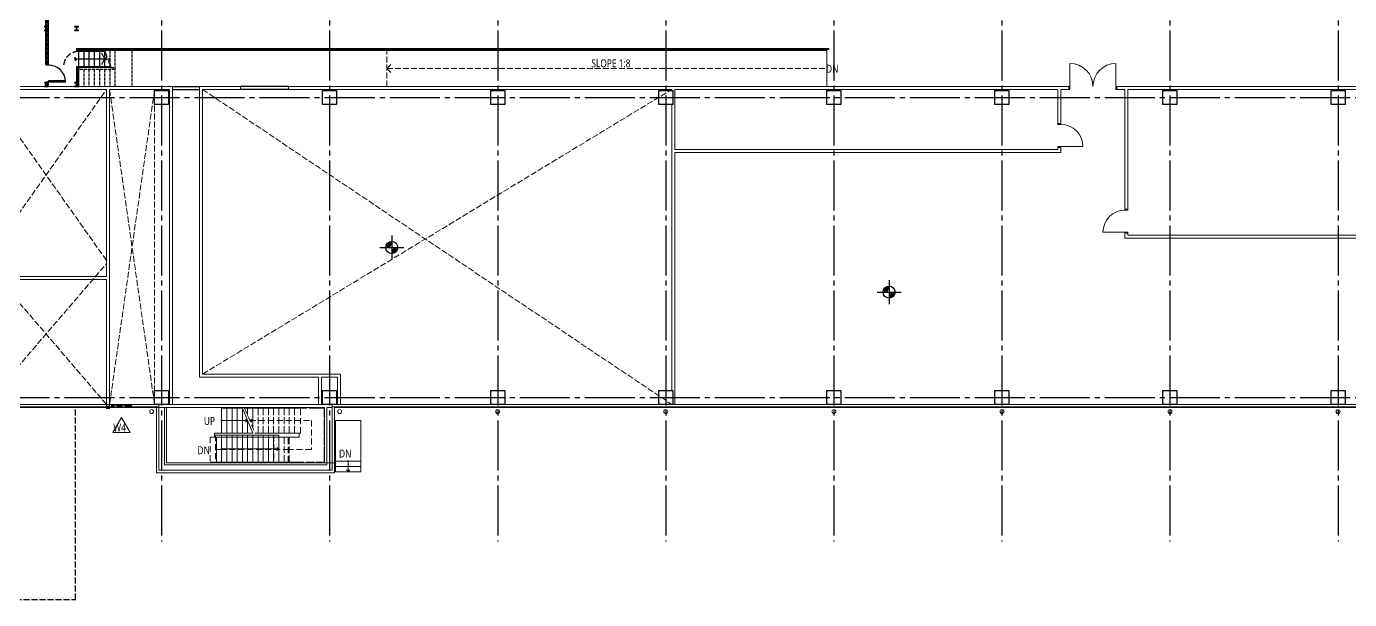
# Model space of a CAD drawing. Header units: millimetres. Extents: x -960 to 41501, y -1010 to 11880.
# Drawn here: x 16965 to 23577, y -1010 to 1855 of the extents above; entities that cross this region are included whole.
import ezdxf
from ezdxf.enums import TextEntityAlignment as Align

# ---------------------------------------------------------------- set-up
doc = ezdxf.new("R2010")
doc.units = ezdxf.units.MM
doc.header["$LTSCALE"] = 100
for name, pattern in [('X-S-FAB-L10$0$COL-CEN-LIN', [3.25, 2.5, -0.25, 0.25, -0.25]), ('X-S-FAB-L10$0$HIDDEN', [0.4, 0.3, -0.1]), ('X-S-FAB-L10$0$JJP_虛線(退縮線、投影線、地下室範圍、非屬本工程、圖面分區)', [0.45, 0.3, -0.15]), ('X-S-FAB-L10$0$虛線', [0.846667, 0.423333, -0.423333])]:
    doc.linetypes.add(name, pattern=pattern)
for name, color, linetype in [('X-S-FAB-L10$0$0-arr', 8, 'Continuous'), ('X-S-FAB-L10$0$0-DIM-INT', 8, 'Continuous'), ('X-S-FAB-L10$0$0-DIM-TXT', 8, 'Continuous'), ('X-S-FAB-L10$0$12', 8, 'Continuous'), ('X-S-FAB-L10$0$A-OBJE-2D', 8, 'X-S-FAB-L10$0$HIDDEN'), ('X-S-FAB-L10$0$A-OBJE-MEP', 8, 'Continuous'), ('X-S-FAB-L10$0$A-STRS', 8, 'Continuous'), ('X-S-FAB-L10$0$A-TEXT', 8, 'Continuous'), ('X-S-FAB-L10$0$A-WALL-EX', 8, 'Continuous'), ('X-S-FAB-L10$0$A-WALL-IN', 8, 'Continuous'), ('X-S-FAB-L10$0$A-WALL-IN.188K', 8, 'Continuous'), ('X-S-FAB-L10$0$BLOCK', 8, 'Continuous'), ('X-S-FAB-L10$0$CCL', 8, 'X-S-FAB-L10$0$COL-CEN-LIN'), ('X-S-FAB-L10$0$COL-S', 8, 'Continuous'), ('X-S-FAB-L10$0$Door', 8, 'Continuous'), ('X-S-FAB-L10$0$DW_Frame', 8, 'Continuous'), ('X-S-FAB-L10$0$HID', 8, 'X-S-FAB-L10$0$HIDDEN'), ('X-S-FAB-L10$0$HR', 8, 'Continuous'), ('X-S-FAB-L10$0$OPEN', 8, 'Continuous'), ('X-S-FAB-L10$0$S-SLAB-SHOW', 8, 'Continuous'), ('X-S-FAB-L10$0$S-WALL', 8, 'Continuous'), ('X-S-FAB-L10$0$S-鋼柱', 1, 'Continuous'), ('X-S-FAB-L10$0$ST', 8, 'Continuous'), ('X-S-FAB-L10$0$TXT', 8, 'Continuous'), ('X-S-FAB-L10$0$W label', 8, 'Continuous'), ('X-S-FAB-L10$0$WALL_188K_IN', 8, 'Continuous'), ('X-S-FAB-L10$0$Window', 8, 'Continuous')]:
    doc.layers.add(name, color=color, linetype=linetype)
doc.styles.add('X-S-FAB-L10$0$CHINA', font='simplex.shx', dxfattribs={"width": 0.75, "bigfont": 'chineset.shx'})
doc.styles.add('X-S-FAB-L10$0$Standard', font='', dxfattribs={"width": 0.8})
doc.styles.add('X-S-FAB-L10$0$TG_NOTE_TEXT', font='simplex.shx', dxfattribs={"width": 0.75, "bigfont": 'chineset.shx'})
doc.styles.get('X-S-FAB-L10$0$Standard').set_extended_font_data('Microsoft JhengHei')

# ---------------------------------------------------------------- blocks, each defined once
blk = doc.blocks.new('X-S-FAB-L10$0$FAB2-L05')
at = {"layer": 'X-S-FAB-L10$0$CCL'}
for p, q in [((-8520, 11005), (-8520, 0)), ((-7680, 11005), (-7680, 0)), ((-6840, 11005), (-6840, 0)), ((-6000, 11005), (-6000, 0)), ((-5160, 11005), (-5160, 0)), ((-4320, 11005), (-4320, 0)), ((-3480, 11005), (-3480, 0)), ((-2640, 11005), (-2640, 0)), ((-26880, 2220), (1210, 2220)), ((-26880, 720), (1210, 720))]:
    blk.add_line(p, q, dxfattribs=at)
at = {"layer": 'X-S-FAB-L10$0$COL-S'}
for points in [[(-8555, 2255), (-8485, 2255), (-8485, 2185), (-8555, 2185)], [(-7715, 2255), (-7645, 2255), (-7645, 2185), (-7715, 2185)], [(-6875, 2255), (-6805, 2255), (-6805, 2185), (-6875, 2185)], [(-6035, 2255), (-5965, 2255), (-5965, 2185), (-6035, 2185)], [(-5195, 2255), (-5125, 2255), (-5125, 2185), (-5195, 2185)], [(-4355, 2255), (-4285, 2255), (-4285, 2185), (-4355, 2185)], [(-3515, 2255), (-3445, 2255), (-3445, 2185), (-3515, 2185)], [(-2675, 2255), (-2605, 2255), (-2605, 2185), (-2675, 2185)], [(-8555, 755), (-8485, 755), (-8485, 685), (-8555, 685)], [(-7715, 755), (-7645, 755), (-7645, 685), (-7715, 685)], [(-6875, 755), (-6805, 755), (-6805, 685), (-6875, 685)], [(-6035, 755), (-5965, 755), (-5965, 685), (-6035, 685)], [(-5195, 755), (-5125, 755), (-5125, 685), (-5195, 685)], [(-4355, 755), (-4285, 755), (-4285, 685), (-4355, 685)], [(-3515, 755), (-3445, 755), (-3445, 685), (-3515, 685)], [(-2675, 755), (-2605, 755), (-2605, 685), (-2675, 685)]]:
    blk.add_lwpolyline(points, close=True, dxfattribs=at)
blk = doc.blocks.new('X-S-FAB-L10$0$水標記 24[41]_1', base_point=(17440, -50))
at = {"layer": 'X-S-FAB-L10$0$W label', "color": 1, "lineweight": 0, "flags": 128}
blk.add_lwpolyline([(17396.7, -175), (17483.3, -175), (17440, -100)], close=True, dxfattribs=at)
at = {"layer": 'X-S-FAB-L10$0$W label', "color": 6, "lineweight": 0, "insert": (17398.8, -170), "char_height": 40, "attachment_point": 7, "style": 'X-S-FAB-L10$0$Standard'}
blk.add_mtext('\\A1;{\\pql;\\pt0;\\fMicrosoft JhengHei|b0|i0|c136|p34;W4\\fMicrosoft JhengHei|b0|i0|c136|p34;\\fMicrosoft JhengHei|b0|i0|c136|p34;\\fMicrosoft JhengHei|b0|i0|c136|p34;}', dxfattribs=at)
blk = doc.blocks.new('X-S-FAB-L10$0$通用_百葉窗[10]_1')
at = {"layer": 'X-S-FAB-L10$0$Window', "color": 1, "lineweight": 0}
for p, q in [((17390, -47.5), (17390, -37.5)), ((17390, -37.5), (17395, -37.5)), ((17390, -47.5), (17395, -47.5)), ((17485, -37.5), (17395, -37.5)), ((17395, -47.5), (17395, -37.5)), ((17485, -47.5), (17395, -47.5)), ((17485, -47.5), (17485, -37.5)), ((17490, -37.5), (17485, -37.5)), ((17490, -47.5), (17485, -47.5)), ((17490, -47.5), (17490, -37.5))]:
    blk.add_line(p, q, dxfattribs=at)
at = {"layer": 'X-S-FAB-L10$0$Window', "color": 1, "linetype": 'X-S-FAB-L10$0$HIDDEN', "lineweight": 0}
blk.add_line((17485, -42.5), (17395, -42.5), dxfattribs=at)
at = {"layer": 'X-S-FAB-L10$0$W label', "color": 1, "lineweight": 0}
blk.add_blockref('X-S-FAB-L10$0$水標記 24[41]_1', (17440, -50), dxfattribs=at)
blk = doc.blocks.new('X-S-FAB-L10')
at = {"layer": 'X-S-FAB-L10$0$WALL_188K_IN'}
h = blk.add_hatch(dxfattribs=at)
h.set_pattern_fill('LINE', color=256, scale=2, angle=135)
h.set_pattern_definition([(135, (17075, 1946.6165), (-4.49013, -4.49013), [])])
h.paths.add_polyline_path([(17075, 1665), (17075, 2045), (17060, 2045), (17060, 1665)])
h = blk.add_hatch(dxfattribs=at)
h.set_pattern_fill('LINE', color=256, scale=2, angle=135)
h.set_pattern_definition([(135, (17075, 1476.6165), (-4.49013, -4.49013), [])])
h.paths.add_polyline_path([(17075, 1555), (17075, 1575), (17060, 1575), (17060, 1555)])
for p, q in [((17060, 1665), (17075, 1665)), ((17060, 1575), (17075, 1575))]:
    blk.add_line(p, q)
blk.add_lwpolyline([(17355, 1735), (17366.7, 1704), (17355.7, 1686.7), (17363.5, 1689.7), (17382.9, 1697), (17374.4, 1683.5, 0.234256), (17374.4, 1683.4), (17387, 1650)], format="xyb")
blk.add_lwpolyline([(17075, 1578), (17159, 1578), (17159, 1582.4), (17075, 1582.4)], close=True)
blk.add_arc((17075, 1578), 84, 0, 90)
at = {"layer": 'X-S-FAB-L10$0$0-arr'}
for p, q in [((17340, 1722.5), (17355, 1692.5)), ((17355, 1692.5), (17340, 1662.5))]:
    blk.add_line(p, q, dxfattribs=at)
blk.add_circle((17225, 1692.5), 3, dxfattribs=at)
at = {"layer": 'X-S-FAB-L10$0$0-DIM-INT'}
for p, q in [((18790.6, 810), (18790.6, 690)), ((18730.6, 750), (18850.6, 750)), ((21275.8, 586.9), (21275.8, 466.9)), ((21215.8, 526.9), (21335.8, 526.9))]:
    blk.add_line(p, q, dxfattribs=at)
for centre in [(18790.6, 750), (21275.8, 526.9)]:
    blk.add_circle(centre, 30, dxfattribs=at)
for centre, radius, start, end in [((18790.6, 750), 24, 90, 180), ((18790.6, 750), 18, 90, 180), ((18790.6, 750), 12, 90, 180), ((18790.6, 750), 24, 270, 0), ((18790.6, 750), 18, 270, 0), ((18790.6, 750), 12, 270, 0), ((21275.8, 526.9), 24, 90, 180), ((21275.8, 526.9), 18, 90, 180), ((21275.8, 526.9), 12, 90, 180), ((21275.8, 526.9), 24, 270, 0), ((21275.8, 526.9), 18, 270, 0), ((21275.8, 526.9), 12, 270, 0)]:
    blk.add_arc(centre, radius, start, end, dxfattribs=at)
at = {"layer": 'X-S-FAB-L10$0$12'}
blk.add_line((17225, 1692.5), (17355, 1692.5), dxfattribs=at)
at = {"layer": 'X-S-FAB-L10$0$A-OBJE-2D', "lineweight": 0}
for p, q in [((18765, 1555), (18765, 1735)), ((18765, 1645), (18785, 1665)), ((18765, 1645), (18785, 1625))]:
    blk.add_line(p, q, dxfattribs=at)
at = {"layer": 'X-S-FAB-L10$0$A-OBJE-2D', "lineweight": 0, "flags": 128}
blk.add_lwpolyline([(18765, 1645), (20965, 1645)], dxfattribs=at)
at = {"layer": 'X-S-FAB-L10$0$A-OBJE-MEP', "lineweight": 0, "flags": 128}
for points in [[(17599.5, -70, 1), (17580.5, -70, 1)], [(18539.5, -70, 1), (18520.5, -70, 1)], [(19329.5, -70, 1), (19310.5, -70, 1)], [(20169.5, -70, 1), (20150.5, -70, 1)], [(21009.5, -70, 1), (20990.5, -70, 1)], [(21849.5, -70, 1), (21830.5, -70, 1)], [(22689.5, -70, 1), (22670.5, -70, 1)], [(23529.5, -70, 1), (23510.5, -70, 1)]]:
    blk.add_lwpolyline(points, format="xyb", close=True, dxfattribs=at)
at = {"layer": 'X-S-FAB-L10$0$A-OBJE-MEP', "lineweight": 0}
for centre in [(17590, -70), (18530, -70), (19320, -70), (20160, -70), (21000, -70), (21840, -70), (22680, -70), (23520, -70)]:
    blk.add_circle(centre, 10, dxfattribs=at)
at = {"layer": 'X-S-FAB-L10$0$A-STRS', "lineweight": 0}
for p, q in [((17940, -53), (17940, -178)), ((18044, -53), (17940, -53)), ((17940, -53), (17940, -178)), ((17966, -53), (17940, -53)), ((17966, -53), (17966, -178)), ((17966, -178), (17966, -53)), ((17966, -53), (17966, -178)), ((17992, -53), (17966, -53)), ((17992, -53), (17992, -178)), ((17992, -178), (17992, -53)), ((17992, -53), (17992, -178)), ((18018, -53), (17992, -53)), ((18018, -53), (18018, -178)), ((18018, -178), (18018, -53)), ((18018, -53), (18018, -178)), ((18044, -53), (18018, -53)), ((18044, -53), (18044, -178)), ((18044, -178), (18044, -53)), ((18044, -53), (18044, -178)), ((18044, -53), (18096, -178)), ((17940, -115.5), (17966, -115.5)), ((17966, -115.5), (18070, -115.5)), ((18070, -115.5), (18060, -108)), ((18060, -123), (18070, -115.5)), ((18070, -115.5), (18070, -178)), ((18070, -178), (18070, -115.5)), ((18070, -115.5), (18070, -178)), ((17940, -178), (18096, -178)), ((17940, -178), (17966, -178)), ((18226, -188), (17940, -188)), ((17940, -326), (17940, -188)), ((17966, -188), (17940, -188)), ((17940, -188), (17940, -326)), ((17966, -178), (17992, -178)), ((17966, -326), (17966, -188)), ((17992, -188), (17966, -188)), ((17966, -188), (17966, -326)), ((17966, -326), (17966, -188)), ((17992, -178), (18018, -178)), ((17992, -326), (17992, -188)), ((18018, -188), (17992, -188)), ((17992, -188), (17992, -326)), ((17992, -326), (17992, -188)), ((18018, -178), (18044, -178)), ((18018, -326), (18018, -188)), ((18044, -188), (18018, -188)), ((18018, -188), (18018, -326)), ((18018, -326), (18018, -188)), ((18044, -178), (18070, -178)), ((18044, -326), (18044, -188)), ((18070, -188), (18044, -188)), ((18044, -188), (18044, -326)), ((18044, -326), (18044, -188)), ((18070, -178), (18096, -178)), ((18070, -326), (18070, -188)), ((18096, -188), (18070, -188)), ((18070, -188), (18070, -326)), ((18070, -326), (18070, -188)), ((18096, -326), (18096, -188)), ((18122, -188), (18096, -188)), ((18096, -188), (18096, -326)), ((18096, -326), (18096, -188)), ((18122, -326), (18122, -188)), ((18148, -188), (18122, -188)), ((18122, -188), (18122, -326)), ((18122, -326), (18122, -188)), ((18148, -326), (18148, -188)), ((18174, -188), (18148, -188)), ((18148, -188), (18148, -326)), ((18148, -326), (18148, -188)), ((18174, -326), (18174, -188)), ((18200, -188), (18174, -188)), ((18174, -188), (18174, -326)), ((18174, -326), (18174, -188)), ((18200, -326), (18200, -188)), ((18226, -188), (18200, -188)), ((18200, -188), (18200, -326)), ((18200, -326), (18200, -188)), ((18226, -326), (18226, -188)), ((18226, -326), (18226, -188)), ((17966, -257), (17940, -257)), ((18200, -257), (17966, -257)), ((18226, -257), (18200, -257)), ((18226, -257), (18216, -249.5)), ((18216, -264.5), (18226, -257)), ((17940, -326), (18226, -326)), ((17940, -326), (17966, -326)), ((17966, -326), (17992, -326)), ((17992, -326), (18018, -326)), ((18018, -326), (18044, -326)), ((18044, -326), (18070, -326)), ((18070, -326), (18096, -326)), ((18096, -326), (18122, -326)), ((18122, -326), (18148, -326)), ((18148, -326), (18174, -326)), ((18174, -326), (18200, -326)), ((18200, -326), (18226, -326)), ((18510, -319), (18510, -371)), ((18635, -319), (18510, -319)), ((18635, -319), (18510, -319)), ((18510, -319), (18510, -345)), ((18572.5, -345), (18572.5, -319)), ((18635, -371), (18635, -319)), ((18635, -345), (18635, -319)), ((18510, -345), (18635, -345)), ((18635, -345), (18510, -345)), ((18510, -345), (18510, -371)), ((18510, -345), (18635, -345)), ((18510, -371), (18635, -371)), ((18510, -371), (18635, -371)), ((18565, -361), (18572.5, -371)), ((18572.5, -371), (18572.5, -345)), ((18572.5, -371), (18580, -361)), ((18635, -371), (18635, -345))]:
    blk.add_line(p, q, dxfattribs=at)
at = {"layer": 'X-S-FAB-L10$0$A-STRS', "linetype": 'X-S-FAB-L10$0$JJP_虛線(退縮線、投影線、地下室範圍、非屬本工程、圖面分區)', "lineweight": 0}
for p, q in [((17966.4, -178), (17966.4, -53)), ((18070, -53), (18054.8, -53)), ((18054.8, -53), (18106.8, -178)), ((18070, -53), (18070, -89.5)), ((18070, -89.5), (18070, -53)), ((18070, -53), (18070, -89.5)), ((18096, -53), (18070, -53)), ((18096, -53), (18096, -152)), ((18096, -152), (18096, -53)), ((18096, -53), (18096, -152)), ((18122, -53), (18096, -53)), ((18122, -53), (18122, -178)), ((18122, -178), (18122, -53)), ((18122, -53), (18122, -178)), ((18148, -53), (18122, -53)), ((18148, -53), (18148, -178)), ((18148, -178), (18148, -53)), ((18148, -53), (18148, -178)), ((18174, -53), (18148, -53)), ((18174, -53), (18174, -178)), ((18174, -178), (18174, -53)), ((18174, -53), (18174, -178)), ((18200, -53), (18174, -53)), ((18200, -53), (18200, -178)), ((18200, -178), (18200, -53)), ((18200, -53), (18200, -178)), ((18226, -53), (18200, -53)), ((18226, -53), (18226, -178)), ((18226, -178), (18226, -53)), ((18226, -53), (18226, -178)), ((18252, -53), (18226, -53)), ((18252, -53), (18252, -178)), ((18252, -178), (18252, -53)), ((18252, -53), (18252, -178)), ((18278, -53), (18252, -53)), ((18278, -53), (18278, -178)), ((18278, -178), (18278, -53)), ((18278, -53), (18278, -178)), ((18304, -53), (18278, -53)), ((18304, -53), (18304, -178)), ((18304, -53), (18304, -178)), ((18304, -53), (18304, -178)), ((18304, -178), (18304, -53)), ((18452, -53), (18304, -53)), ((18304, -53), (18304, -178)), ((18334.7, -178), (18334.7, -53)), ((18452, -323), (18452, -53)), ((18090.8, -108), (18080.8, -115.5)), ((18080.8, -115.5), (18304, -115.5)), ((18080.8, -115.5), (18090.8, -123)), ((18304, -115.5), (18389.5, -115.5)), ((18389.5, -115.5), (18389.5, -260.5)), ((17914, -198), (17883.3, -198)), ((17883.3, -198), (17883.3, -323)), ((17940, -188), (17909.2, -188)), ((17909.2, -188), (17909.2, -326)), ((17914, -323), (17914, -198)), ((17940, -198), (17914, -198)), ((17914, -198), (17914, -323)), ((17940, -323), (17940, -198)), ((17966, -198), (17940, -198)), ((17940, -198), (17940, -323)), ((17940, -323), (17940, -198)), ((17966, -323), (17966, -198)), ((17992, -198), (17966, -198)), ((17966, -198), (17966, -323)), ((17966, -323), (17966, -198)), ((17992, -323), (17992, -198)), ((18018, -198), (17992, -198)), ((17992, -198), (17992, -323)), ((17992, -323), (17992, -198)), ((18018, -323), (18018, -198)), ((18044, -198), (18018, -198)), ((18018, -198), (18018, -323)), ((18018, -323), (18018, -198)), ((18044, -323), (18044, -198)), ((18070, -198), (18044, -198)), ((18044, -198), (18044, -323)), ((18044, -323), (18044, -198)), ((18070, -323), (18070, -198)), ((18096, -198), (18070, -198)), ((18070, -198), (18070, -323)), ((18070, -323), (18070, -198)), ((18096, -323), (18096, -198)), ((18122, -198), (18096, -198)), ((18096, -198), (18096, -323)), ((18096, -323), (18096, -198)), ((18106.8, -178), (18122, -178)), ((18122, -178), (18148, -178)), ((18122, -323), (18122, -198)), ((18148, -198), (18122, -198)), ((18122, -198), (18122, -323)), ((18122, -323), (18122, -198)), ((18148, -178), (18174, -178)), ((18148, -323), (18148, -198)), ((18174, -198), (18148, -198)), ((18148, -198), (18148, -323)), ((18148, -323), (18148, -198)), ((18174, -178), (18200, -178)), ((18174, -323), (18174, -198)), ((18200, -198), (18174, -198)), ((18174, -198), (18174, -323)), ((18174, -323), (18174, -198)), ((18200, -178), (18226, -178)), ((18200, -323), (18200, -198)), ((18226, -198), (18200, -198)), ((18200, -198), (18200, -323)), ((18200, -323), (18200, -198)), ((18200.4, -188), (18200.4, -326)), ((18226, -178), (18252, -178)), ((18226, -323), (18226, -198)), ((18252, -198), (18226, -198)), ((18226, -198), (18226, -323)), ((18226, -323), (18226, -198)), ((18252, -178), (18278, -178)), ((18252, -323), (18252, -198)), ((18278, -198), (18252, -198)), ((18252, -198), (18252, -323)), ((18252, -323), (18252, -198)), ((18273.3, -323), (18273.3, -198)), ((18278, -178), (18304, -178)), ((18278, -323), (18278, -198)), ((18278, -323), (18278, -198)), ((18327, -198), (18278, -198)), ((18278, -198), (18278, -323)), ((18278, -323), (18278, -198)), ((18304, -178), (18327, -178)), ((18327, -178), (18334.7, -178)), ((18327, -178), (18327, -198)), ((17940, -260.5), (17914, -260.5)), ((18278, -260.5), (17940, -260.5)), ((18389.5, -260.5), (18278, -260.5)), ((17883.3, -323), (17914, -323)), ((17909.2, -326), (17940, -326)), ((17914, -323), (17940, -323)), ((17940, -323), (17966, -323)), ((17966, -323), (17992, -323)), ((17992, -323), (18018, -323)), ((18018, -323), (18044, -323)), ((18044, -323), (18070, -323)), ((18070, -323), (18096, -323)), ((18096, -323), (18122, -323)), ((18122, -323), (18148, -323)), ((18148, -323), (18174, -323)), ((18174, -323), (18200, -323)), ((18200, -323), (18226, -323)), ((18226, -323), (18252, -323)), ((18252, -323), (18278, -323)), ((18278, -323), (18452, -323))]:
    blk.add_line(p, q, dxfattribs=at)
at = {"layer": 'X-S-FAB-L10$0$A-STRS', "linetype": 'X-S-FAB-L10$0$虛線', "lineweight": 0}
for p, q in [((18304, -53), (18054.8, -53)), ((18334.7, -53), (18304, -53)), ((18452, -53), (18334.7, -53)), ((18452, -323), (18452, -53)), ((18278, -198), (17914, -198)), ((18106.8, -178), (18304, -178)), ((18327, -198), (18278, -198)), ((18304, -178), (18327, -178)), ((18327, -178), (18327, -198)), ((17914, -323), (18278, -323)), ((18278, -323), (18452, -323))]:
    blk.add_line(p, q, dxfattribs=at)
at = {"layer": 'X-S-FAB-L10$0$A-STRS', "lineweight": 0, "flags": 128}
for points in [[(17940, -118, 1), (17940, -113, 1)], [(17940, -259.5, 1), (17940, -254.5, 1)], [(18570, -319, 1), (18575, -319, 1)]]:
    blk.add_lwpolyline(points, format="xyb", close=True, dxfattribs=at)
at = {"layer": 'X-S-FAB-L10$0$A-WALL-EX', "lineweight": 0}
for p, q in [((17390, -46.5), (15170, -46.5)), ((17390, -46.5), (17390, -35)), ((17490, -35), (17390, -35)), ((17390, -50), (17390, -46.5)), ((17390, -50), (17490, -50)), ((17490, -35), (17490, -46.5)), ((17615, -46.5), (17490, -46.5)), ((17490, -46.5), (17490, -50)), ((17627, -35), (17615, -35)), ((17627, -35), (17615, -35)), ((17615, -46.5), (17627, -46.5)), ((17615, -46.5), (17627, -46.5)), ((17627, -46.5), (17627, -35)), ((18505, -35), (18493, -35)), ((18505, -35), (18493, -35)), ((18493, -35), (18493, -46.5)), ((18493, -46.5), (18505, -46.5)), ((18493, -46.5), (18505, -46.5)), ((24310, -46.5), (18505, -46.5))]:
    blk.add_line(p, q, dxfattribs=at)
at = {"layer": 'X-S-FAB-L10$0$A-WALL-EX', "lineweight": 0, "flags": 128}
for points in [[(17390, -35), (15166.5, -35)], [(15170, -50), (17390, -50)], [(15170, -50), (17615, -50)], [(15170, -50), (17615, -50)], [(15170, -50), (17615, -50)], [(15170, -50), (17615, -50)], [(15170, -50), (17615, -50)], [(15170, -50), (17615, -50)], [(15170, -50), (17615, -50)], [(17615, -35), (17490, -35)], [(17490, -50), (17615, -50)], [(17615, -35), (17627, -35)], [(17615, -46.5), (17615, -364)], [(17615, -50), (17615, -46.5)], [(17627, -364), (17627, -35)], [(18493, -35), (18493, -364)], [(18505, -35), (18493, -35)], [(24310, -35), (18505, -35)], [(18505, -364), (18505, -46.5)], [(18505, -50), (18505, -46.5)], [(18505, -50), (24310, -50)], [(18505, -50), (24310, -50)], [(18505, -50), (24310, -50)], [(18505, -50), (24310, -50)], [(18505, -50), (24310, -50)], [(18505, -50), (24310, -50)], [(18505, -50), (24310, -50)], [(18505, -50), (24310, -50)], [(17615, -376), (17615, -364)], [(17615, -376), (18505, -376)], [(18493, -364), (17627, -364)], [(18505, -376), (18505, -364)]]:
    blk.add_lwpolyline(points, dxfattribs=at)
at = {"layer": 'X-S-FAB-L10$0$A-WALL-IN', "lineweight": 0}
for p, q in [((17680, 1555), (16760, 1555)), ((16760, 1540), (17365, 1540)), ((17365, 1540), (17365, 605)), ((17380, -44), (17380, 1540)), ((17380, 1540), (17680, 1540)), ((17695, 1555), (17680, 1555)), ((17680, 1540), (17680, -35)), ((17695, -35), (17695, 1555)), ((17830, 1555), (17830, 1540)), ((18035, 1555), (17830, 1555)), ((17830, 1540), (17830, 117)), ((17845, 1540), (18035, 1540)), ((17845, 117), (17845, 1540)), ((18035, 1555), (18030.7, 1555)), ((18035, 1540), (18030.7, 1540)), ((18035, 1540), (18035, 1555)), ((18275, 1555), (18279.3, 1555)), ((18275, 1540), (18275, 1555)), ((20197.5, 1555), (18275, 1555)), ((18275, 1540), (18279.3, 1540)), ((18275, 1540), (20190, 1540)), ((20190, 1540), (20190, 1535)), ((22175, 1555), (20197.5, 1555)), ((20205, 1540), (22120, 1540)), ((20205, 1240), (20205, 1540)), ((22120, 1540), (22120, 1370)), ((22135, 1540), (22175, 1540)), ((22135, 1370), (22135, 1540)), ((22175, 1555), (22170.7, 1555)), ((22175, 1540), (22170.7, 1540)), ((22175, 1540), (22175, 1555)), ((22415, 1555), (22419.3, 1555)), ((22415, 1540), (22415, 1555)), ((23945, 1555), (22415, 1555)), ((22415, 1540), (22419.3, 1540)), ((22415, 1540), (22455, 1540)), ((22455, 1540), (22455, 941.8)), ((22470, 1540), (23945, 1540)), ((22470, 941.8), (22470, 1540)), ((20190, 1465), (20190, 35)), ((22135, 1370), (22120, 1370)), ((22120, 1240), (20205, 1240)), ((20205, 1225), (22135, 1225)), ((20205, -35), (20205, 1225)), ((22135, 1250), (22120, 1250)), ((22120, 1250), (22120, 1240)), ((22135, 1240), (22135, 1250)), ((22135, 1225), (22135, 1240)), ((22455, 941.8), (22470, 941.8)), ((22455, 821.8), (22470, 821.8)), ((22455, 821.8), (22455, 811.8)), ((22455, 796.8), (22455, 811.8)), ((22455, 796.8), (24390, 796.8)), ((22455, 796.8), (22470, 796.8)), ((22470, 811.8), (22470, 821.8)), ((24390, 811.8), (22470, 811.8)), ((17365, 605), (16760, 605)), ((16760, 590), (17365, 590)), ((17365, 590), (17365, -44)), ((17830, 102), (17830, 117)), ((17830, 102), (18425, 102)), ((18535, 117), (17845, 117)), ((18425, 102), (18425, -35)), ((18440, 102), (18520, 102)), ((18440, -35), (18440, 102)), ((18520, 102), (18520, -35)), ((18535, 117), (18535, 102)), ((18535, -35), (18535, 102)), ((17365, -44), (17380, -44)), ((17680, -35), (17695, -35)), ((18425, -35), (18440, -35)), ((18520, -35), (18535, -35)), ((20190, -35), (20205, -35))]:
    blk.add_line(p, q, dxfattribs=at)
at = {"layer": 'X-S-FAB-L10$0$A-WALL-IN', "lineweight": 0, "flags": 128}
for points in [[(17627, -35), (17627, -50)], [(17627, -50), (17653.7, -50)], [(17653.7, -50), (17653.7, -337.3)], [(17665, -326), (17665, -50)], [(17665, -50), (18455, -50)], [(18445, -35), (17675, -35)], [(18455, -50), (18455, -326)], [(18466.3, -337.3), (18466.3, -50)], [(18466.3, -50), (18493, -50)], [(18493, -50), (18493, -35)], [(18455, -326), (17665, -326)], [(17653.7, -337.3), (17665, -337.3)], [(17665, -337.3), (18455, -337.3)], [(18466.3, -337.3), (18455, -337.3)]]:
    blk.add_lwpolyline(points, dxfattribs=at)
at = {"layer": 'X-S-FAB-L10$0$A-WALL-IN.188K'}
for p, q in [((17695, 1555), (17830, 1555)), ((17695, 1540), (17830, 1540)), ((18275, 1555), (18035, 1555)), ((18275, 1540), (18035, 1540))]:
    blk.add_line(p, q, dxfattribs=at)
at = {"layer": 'X-S-FAB-L10$0$COL-S'}
for p, q in [((17605, 1535), (17675, 1535)), ((17605, 1465), (17605, 1535)), ((17675, 1535), (17675, 1465)), ((18445, 1535), (18515, 1535)), ((18445, 1465), (18445, 1535)), ((18515, 1535), (18515, 1465)), ((19285, 1535), (19355, 1535)), ((19285, 1465), (19285, 1535)), ((19355, 1535), (19355, 1465)), ((20125, 1535), (20195, 1535)), ((20125, 1465), (20125, 1535)), ((20195, 1535), (20195, 1465)), ((20965, 1535), (21035, 1535)), ((20965, 1465), (20965, 1535)), ((21035, 1535), (21035, 1465)), ((21805, 1535), (21875, 1535)), ((21805, 1465), (21805, 1535)), ((21875, 1535), (21875, 1465)), ((22645, 1535), (22715, 1535)), ((22645, 1465), (22645, 1535)), ((22715, 1535), (22715, 1465)), ((23485, 1535), (23555, 1535)), ((23485, 1465), (23485, 1535)), ((23555, 1535), (23555, 1465)), ((17675, 1465), (17605, 1465)), ((18515, 1465), (18445, 1465)), ((19355, 1465), (19285, 1465)), ((20195, 1465), (20125, 1465)), ((21035, 1465), (20965, 1465)), ((21875, 1465), (21805, 1465)), ((22715, 1465), (22645, 1465)), ((23555, 1465), (23485, 1465)), ((17605, 35), (17675, 35)), ((17605, -35), (17605, 35)), ((17675, 35), (17675, -35)), ((18445, 35), (18515, 35)), ((18445, -35), (18445, 35)), ((18515, 35), (18515, -35)), ((19285, 35), (19355, 35)), ((19285, -35), (19285, 35)), ((19355, 35), (19355, -35)), ((20125, 35), (20195, 35)), ((20125, -35), (20125, 35)), ((20195, 35), (20195, -35)), ((20965, 35), (21035, 35)), ((20965, -35), (20965, 35)), ((21035, 35), (21035, -35)), ((21805, 35), (21875, 35)), ((21805, -35), (21805, 35)), ((21875, 35), (21875, -35)), ((22645, 35), (22715, 35)), ((22645, -35), (22645, 35)), ((22715, 35), (22715, -35)), ((23485, 35), (23555, 35)), ((23485, -35), (23485, 35)), ((23555, 35), (23555, -35)), ((17675, -35), (17605, -35)), ((18515, -35), (18445, -35)), ((19355, -35), (19285, -35)), ((20195, -35), (20125, -35)), ((21035, -35), (20965, -35)), ((21875, -35), (21805, -35)), ((22715, -35), (22645, -35)), ((23555, -35), (23485, -35))]:
    blk.add_line(p, q, dxfattribs=at)
at = {"layer": 'X-S-FAB-L10$0$Door', "lineweight": 0}
for p, q in [((22180, 1555), (22180, 1670)), ((22410, 1555), (22410, 1670)), ((22175, 1555), (22170.7, 1555)), ((22175, 1555), (22170.7, 1555)), ((22175, 1540), (22170.7, 1540)), ((22175, 1540), (22170.7, 1540)), ((22180, 1555), (22175, 1555)), ((22175, 1555), (22175, 1540)), ((22175, 1540), (22175, 1555)), ((22175, 1540), (22175, 1555)), ((22175, 1540), (22180, 1540)), ((22180, 1540), (22180, 1555)), ((22415, 1555), (22410, 1555)), ((22410, 1555), (22410, 1540)), ((22410, 1540), (22415, 1540)), ((22415, 1540), (22415, 1555)), ((22415, 1540), (22415, 1555)), ((22415, 1540), (22415, 1555)), ((22415, 1555), (22419.3, 1555)), ((22415, 1555), (22419.3, 1555)), ((22415, 1540), (22419.3, 1540)), ((22415, 1540), (22419.3, 1540)), ((22120, 1370), (22120, 1365)), ((22135, 1370), (22120, 1370)), ((22135, 1370), (22120, 1370)), ((22135, 1370), (22120, 1370)), ((22120, 1365), (22135, 1365)), ((22135, 1365), (22135, 1370)), ((22135, 1255), (22120, 1255)), ((22120, 1255), (22120, 1250)), ((22120, 1250), (22135, 1250)), ((22135, 1250), (22120, 1250)), ((22135, 1250), (22120, 1250)), ((22135, 1250), (22135, 1255)), ((22135, 1255), (22245, 1255)), ((22455, 936.8), (22455, 941.8)), ((22455, 941.8), (22470, 941.8)), ((22455, 941.8), (22470, 941.8)), ((22455, 941.8), (22470, 941.8)), ((22470, 936.8), (22455, 936.8)), ((22470, 941.8), (22470, 936.8)), ((22455, 826.8), (22345, 826.8)), ((22455, 821.8), (22455, 826.8)), ((22455, 826.8), (22470, 826.8)), ((22470, 821.8), (22455, 821.8)), ((22455, 821.8), (22470, 821.8)), ((22455, 821.8), (22470, 821.8)), ((22470, 826.8), (22470, 821.8))]:
    blk.add_line(p, q, dxfattribs=at)
for centre, radius, start, end in [((22180, 1555), 115, 0, 90), ((22410, 1555), 115, 90, 180), ((22135, 1255), 110, 0, 90), ((22455, 826.8), 110, 90, 180)]:
    blk.add_arc(centre, radius, start, end, dxfattribs=at)
at = {"layer": 'X-S-FAB-L10$0$DW_Frame'}
for points in [[(17075, 1665), (17075, 1662), (17063, 1662), (17063, 1665)], [(17063, 1575), (17063, 1578), (17075, 1578), (17075, 1575)]]:
    blk.add_lwpolyline(points, dxfattribs=at)
at = {"layer": 'X-S-FAB-L10$0$HID'}
for p, q in [((17209, -50), (15170, -50)), ((17209, -1010), (17209, -50)), ((2509.4, -1010), (17209, -1010))]:
    blk.add_line(p, q, dxfattribs=at)
blk.add_arc((17225, 1655), 75, 90, 180, dxfattribs=at)
at = {"layer": 'X-S-FAB-L10$0$HR', "lineweight": 0}
for p, q in [((17215, 1745), (20975, 1745)), ((17215, 1730), (17215, 1745)), ((17215, 1730), (17356.9, 1730)), ((17220, 1740), (20975, 1740)), ((17220, 1730), (17220, 1740)), ((17220, 1735), (17355, 1735)), ((17385.1, 1655), (17215, 1655)), ((17215, 1655), (17215, 1555)), ((17387, 1650), (17215, 1650)), ((17220, 1650), (17220, 1555))]:
    blk.add_line(p, q, dxfattribs=at)
at = {"layer": 'X-S-FAB-L10$0$HR'}
blk.add_line((20975, 1740), (20975, 1745), dxfattribs=at)
at = {"layer": 'X-S-FAB-L10$0$OPEN', "linetype": 'X-S-FAB-L10$0$HIDDEN', "lineweight": 0}
for p, q in [((16760, 685), (17365, 1540)), ((17365, 685), (16760, 1540)), ((17380, -35), (17380, 1540)), ((17380, 1540), (17605, 1540)), ((17380, -35), (17605, 1540)), ((17605, -35), (17380, 1540)), ((17605, 1540), (17605, -35)), ((17845, 117), (20190, 1540)), ((17845, 1540), (20190, -35)), ((16760, -35), (17365, 670)), ((17365, -35), (16760, 670)), ((17605, -35), (17380, -35))]:
    blk.add_line(p, q, dxfattribs=at)
at = {"layer": 'X-S-FAB-L10$0$S-SLAB-SHOW', "lineweight": 0, "flags": 128}
for points in [[(17615, -376), (18505, -376), (18505, -326), (17914, -326), (17914, -198), (17904, -198), (17904, -178), (17940, -178), (17940, -50), (17615, -50)], [(17665, -50), (17665, -326), (17914, -326), (17914, -198), (17904, -198), (17904, -178), (17940, -178), (17940, -50)], [(18510, -319), (18635, -319), (18635, -115), (18510, -115)]]:
    blk.add_lwpolyline(points, close=True, dxfattribs=at)
at = {"layer": 'X-S-FAB-L10$0$S-WALL', "lineweight": 0}
for p, q in [((17365, -33), (17365, -55)), ((17365, -55), (17380, -55)), ((17380, -55), (17380, -33))]:
    blk.add_line(p, q, dxfattribs=at)
at = {"layer": 'X-S-FAB-L10$0$S-鋼柱'}
for p, q in [((17075, 1855), (17055, 1855)), ((17055, 1855), (17055, 1853.8)), ((17055, 1853.8), (17063.8, 1853.8)), ((17064.6, 1853), (17064.6, 1837)), ((17065.4, 1837), (17065.4, 1853)), ((17066.2, 1853.8), (17075, 1853.8)), ((17075, 1853.8), (17075, 1855)), ((17225, 1855), (17205, 1855)), ((17205, 1855), (17205, 1853.8)), ((17205, 1853.8), (17213.8, 1853.8)), ((17214.6, 1853), (17214.6, 1837)), ((17215.4, 1837), (17215.4, 1853)), ((17216.2, 1853.8), (17225, 1853.8)), ((17225, 1853.8), (17225, 1855)), ((17063.8, 1836.2), (17055, 1836.2)), ((17055, 1836.2), (17055, 1835)), ((17055, 1835), (17075, 1835)), ((17075, 1836.2), (17066.2, 1836.2)), ((17075, 1835), (17075, 1836.2)), ((17213.8, 1836.2), (17205, 1836.2)), ((17205, 1836.2), (17205, 1835)), ((17205, 1835), (17225, 1835)), ((17225, 1836.2), (17216.2, 1836.2)), ((17225, 1835), (17225, 1836.2)), ((17075, 1575), (17055, 1575)), ((17055, 1575), (17055, 1573.8)), ((17055, 1573.8), (17063.8, 1573.8)), ((17063.8, 1556.2), (17055, 1556.2)), ((17055, 1556.2), (17055, 1555)), ((17055, 1555), (17075, 1555)), ((17064.6, 1573), (17064.6, 1557)), ((17065.4, 1557), (17065.4, 1573)), ((17066.2, 1573.8), (17075, 1573.8)), ((17075, 1556.2), (17066.2, 1556.2)), ((17075, 1573.8), (17075, 1575)), ((17075, 1555), (17075, 1556.2)), ((17225, 1575), (17205, 1575)), ((17205, 1575), (17205, 1573.8)), ((17205, 1573.8), (17213.8, 1573.8)), ((17213.8, 1556.2), (17205, 1556.2)), ((17205, 1556.2), (17205, 1555)), ((17205, 1555), (17225, 1555)), ((17214.6, 1573), (17214.6, 1557)), ((17215.4, 1557), (17215.4, 1573)), ((17216.2, 1573.8), (17225, 1573.8)), ((17225, 1556.2), (17216.2, 1556.2)), ((17225, 1573.8), (17225, 1575)), ((17225, 1555), (17225, 1556.2))]:
    blk.add_line(p, q, dxfattribs=at)
for centre, start, end in [((17063.8, 1853), 360, 90), ((17066.2, 1853), 90, 180), ((17213.8, 1853), 360, 90), ((17216.2, 1853), 90, 180), ((17063.8, 1837), 270, 0), ((17066.2, 1837), 180, 270), ((17213.8, 1837), 270, 0), ((17216.2, 1837), 180, 270), ((17063.8, 1573), 360, 90), ((17063.8, 1557), 270, 0), ((17066.2, 1573), 90, 180), ((17066.2, 1557), 180, 270), ((17213.8, 1573), 360, 90), ((17213.8, 1557), 270, 0), ((17216.2, 1573), 90, 180), ((17216.2, 1557), 180, 270)]:
    blk.add_arc(centre, 0.8, start, end, dxfattribs=at)
at = {"layer": 'X-S-FAB-L10$0$ST'}
for p, q in [((17225, 1730), (17225, 1655)), ((17251, 1730), (17251, 1655)), ((17277, 1730), (17277, 1655)), ((17303, 1730), (17303, 1655)), ((17329, 1730), (17329, 1655)), ((17355, 1730), (17355, 1655)), ((17381, 1666), (17381, 1655)), ((17225, 1650), (17225, 1555))]:
    blk.add_line(p, q, dxfattribs=at)
at = {"layer": 'X-S-FAB-L10$0$ST', "lineweight": 0}
for p, q in [((17355, 1735), (20965, 1735)), ((20965, 1735), (20965, 1555))]:
    blk.add_line(p, q, dxfattribs=at)
at = {"layer": 'X-S-FAB-L10$0$ST', "linetype": 'X-S-FAB-L10$0$HIDDEN', "ltscale": 0.5}
for p, q in [((17381, 1735), (17381, 1666)), ((17407, 1735), (17407, 1650)), ((17492, 1735), (17492, 1555)), ((17407, 1640), (17225, 1640)), ((17225, 1640), (17225, 1555)), ((17251, 1640), (17251, 1555)), ((17277, 1640), (17277, 1555)), ((17303, 1640), (17303, 1555)), ((17329, 1640), (17329, 1555)), ((17355, 1640), (17355, 1555)), ((17381, 1640), (17381, 1555)), ((17387, 1650), (17407, 1650)), ((17407, 1650), (17407, 1555))]:
    blk.add_line(p, q, dxfattribs=at)
at = {"layer": 'X-S-FAB-L10$0$WALL_188K_IN'}
for points in [[(17075, 1665), (17075, 2045), (17060, 2045), (17060, 1665)], [(17075, 1555), (17075, 1575), (17060, 1575), (17060, 1555)]]:
    blk.add_lwpolyline(points, close=True, dxfattribs=at)
at = {"layer": 'X-S-FAB-L10$0$BLOCK'}
blk.add_blockref('X-S-FAB-L10$0$FAB2-L05', (26160, -720), dxfattribs=at)
at = {"layer": 'X-S-FAB-L10$0$Window', "lineweight": 0}
blk.add_blockref('X-S-FAB-L10$0$通用_百葉窗[10]_1', (0, 0), dxfattribs=at)
at = {"style": 'X-S-FAB-L10$0$TG_NOTE_TEXT', "width": 0.5, "flags": 1}
for p in [(7463.3, 9020), (18268.3, 8649), (11197.8, 4800.2), (16485.8, 4800.2), (25420.3, 2635), (13360, 320, 0), (7463.3, -33.3)]:
    blk.add_attdef('WH', text='', height=20, dxfattribs=at).set_placement(p, align=Align.BOTTOM_LEFT)
at = {"width": 0.5}
for style, p in [('X-S-FAB-L10$0$TG_NOTE_TEXT', (7585, 9020)), ('X-S-FAB-L10$0$TG_NOTE_TEXT', (18390, 8649)), ('X-S-FAB-L10$0$TG_NOTE_TEXT', (11117.5, 4813.5)), ('X-S-FAB-L10$0$TG_NOTE_TEXT', (16607.5, 4813.5)), ('X-S-FAB-L10$0$TG_NOTE_TEXT', (25350, 2635)), ('X-S-FAB-L10$0$Standard', (13129.4, 325, 0)), ('X-S-FAB-L10$0$TG_NOTE_TEXT', (7585, -20))]:
    blk.add_attdef('DESC', text='', height=10, dxfattribs=dict(at, style=style)).set_placement(p, align=Align.BOTTOM_LEFT)
for tag, style, p in [('TYPE', 'X-S-FAB-L10$0$TG_NOTE_TEXT', (7619.3, 9020)), ('NO', 'X-S-FAB-L10$0$TG_NOTE_TEXT', (7650.1, 9020)), ('TYPE', 'X-S-FAB-L10$0$TG_NOTE_TEXT', (18424.2, 8649)), ('NO', 'X-S-FAB-L10$0$TG_NOTE_TEXT', (18455, 8649)), ('NO', 'X-S-FAB-L10$0$TG_NOTE_TEXT', (11088.6, 4813.5)), ('TYPE', 'X-S-FAB-L10$0$TG_NOTE_TEXT', (11151.8, 4813.5)), ('TYPE', 'X-S-FAB-L10$0$TG_NOTE_TEXT', (16641.8, 4813.5)), ('NO', 'X-S-FAB-L10$0$TG_NOTE_TEXT', (16672.6, 4813.5)), ('NO', 'X-S-FAB-L10$0$TG_NOTE_TEXT', (25313, 2635)), ('TYPE', 'X-S-FAB-L10$0$TG_NOTE_TEXT', (25350, 2635)), ('NO', 'X-S-FAB-L10$0$Standard', (13100, 320, 0)), ('TYPE', 'X-S-FAB-L10$0$Standard', (13129.4, 320, 0)), ('TYPE', 'X-S-FAB-L10$0$TG_NOTE_TEXT', (7619.3, -20)), ('NO', 'X-S-FAB-L10$0$TG_NOTE_TEXT', (7650.1, -20))]:
    blk.add_attdef(tag, text='', height=10, dxfattribs=dict(at, style=style)).set_placement(p, align=Align.BOTTOM_RIGHT)
at = {"style": 'X-S-FAB-L10$0$TG_NOTE_TEXT', "width": 0.5, "flags": 1}
for rotation, p in [(180, (43, 7480)), (180, (943, 7480)), (90, (24310, 3717.8)), (270, (17080, 1711.7))]:
    blk.add_attdef('WH', text='', height=20, rotation=rotation, dxfattribs=at).set_placement(p, align=Align.BOTTOM_LEFT)
at = {"width": 0.5}
for rotation, style, p in [(180, 'X-S-FAB-L10$0$Standard', (317.6, 7480)), (180, 'X-S-FAB-L10$0$Standard', (1217.6, 7480)), (90, 'X-S-FAB-L10$0$TG_NOTE_TEXT', (24310, 3647.5)), (270, 'X-S-FAB-L10$0$TG_NOTE_TEXT', (17080, 1605))]:
    blk.add_attdef('DESC', text='', height=10, rotation=rotation, dxfattribs=dict(at, style=style)).set_placement(p, align=Align.BOTTOM_LEFT)
for tag, rotation, style, p in [('TYPE', 180, 'X-S-FAB-L10$0$Standard', (317.6, 7480)), ('NO', 180, 'X-S-FAB-L10$0$Standard', (347, 7480)), ('TYPE', 180, 'X-S-FAB-L10$0$Standard', (1217.6, 7480)), ('NO', 180, 'X-S-FAB-L10$0$Standard', (1247, 7480)), ('TYPE', 90, 'X-S-FAB-L10$0$TG_NOTE_TEXT', (24310, 3647.5)), ('NO', 90, 'X-S-FAB-L10$0$TG_NOTE_TEXT', (24310, 3610.5)), ('TYPE', 270, 'X-S-FAB-L10$0$TG_NOTE_TEXT', (17080, 1605)), ('NO', 270, 'X-S-FAB-L10$0$TG_NOTE_TEXT', (17080, 1573))]:
    blk.add_attdef(tag, text='', height=10, rotation=rotation, dxfattribs=dict(at, style=style)).set_placement(p, align=Align.BOTTOM_RIGHT)
at = {"layer": 'X-S-FAB-L10$0$0-DIM-TXT', "style": 'X-S-FAB-L10$0$CHINA', "width": 0.75}
for p in [(667.4, 7855.1, -2689.4), (22627.4, 6728.8), (25644.7, 6728.8), (24778.8, 5569.1), (1118.3, 4980), (417.8, 4594.6), (22927.4, 4330.1), (23874.8, 4355), (23749.9, 3901.4), (417.8, 3765.2), (1118.3, 3730), (417.8, 3115.8), (536.9, 2227.8), (16909, 1782.7), (888.4, 880.5), (16977.4, 750), (18878.8, 750), (21364, 526.9), (25641.2, 553.2)]:
    blk.add_attdef('HIG', text='', height=80, dxfattribs=at).set_placement(p, align=Align.MIDDLE_LEFT)
at = {"layer": 'X-S-FAB-L10$0$A-TEXT', "style": 'X-S-FAB-L10$0$Standard', "width": 0.8}
for s, p in [('SLOPE 1:8', (19788.2, 1650.7)), ('DN', (20960.8, 1623.4)), ('UP', (17851.4, -137.1)), ('DN', (17819.3, -283.6)), ('DN', (18526.7, -300))]:
    blk.add_text(s, height=40, dxfattribs=at).set_placement(p)
at = {"layer": 'X-S-FAB-L10$0$TXT', "style": 'X-S-FAB-L10$0$CHINA'}
blk.add_text('UP', height=9, rotation=90, dxfattribs=at).set_placement((17210, 1692.5, 0), align=Align.MIDDLE_CENTER)

msp = doc.modelspace()

# ---------------------------------------------------------------- block references
msp.add_blockref('X-S-FAB-L10', (0, 0))

doc.saveas('drawing.dxf')
